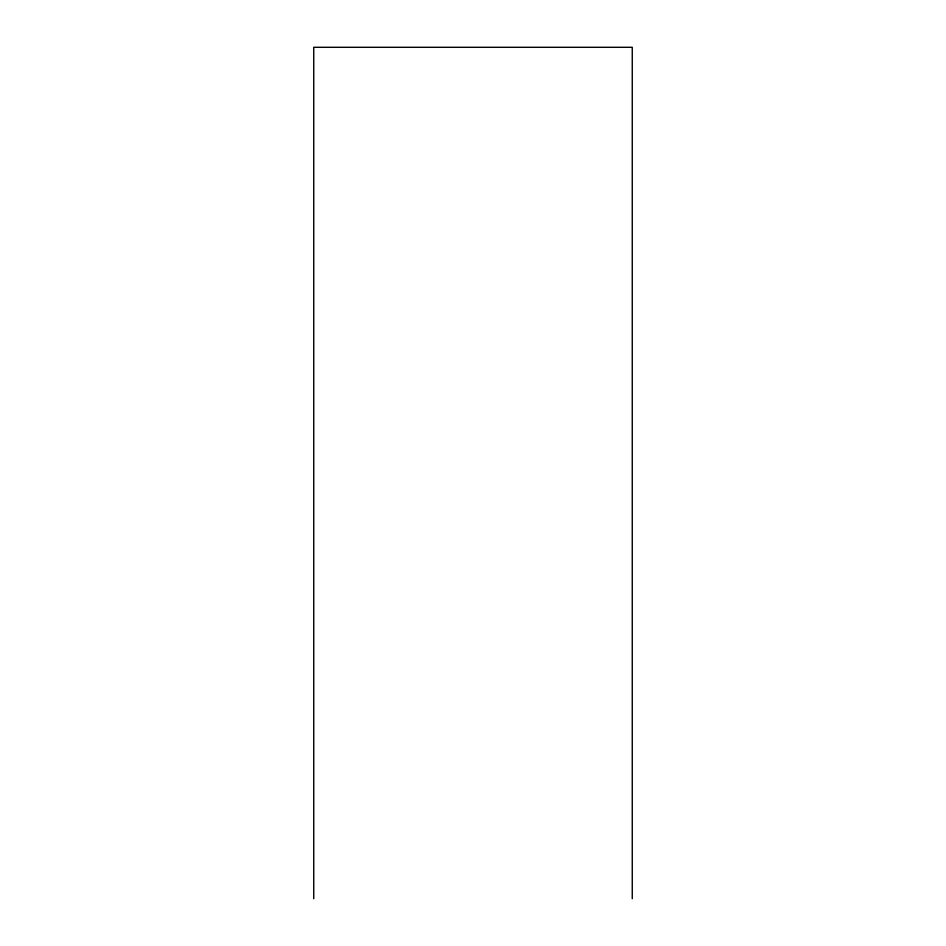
<?xml version="1.0" encoding="UTF-8"?>
<svg xmlns="http://www.w3.org/2000/svg" width="946" height="946" viewBox="0 0 946 946"><rect width="100%" height="100%" fill="white"/><g stroke="black" fill="none" stroke-linecap="round" stroke-linejoin="round"><path stroke-width="1.42" d="M632.259 898.7L632.259 47.3L313.741 47.3L313.741 898.7"/></g></svg>
